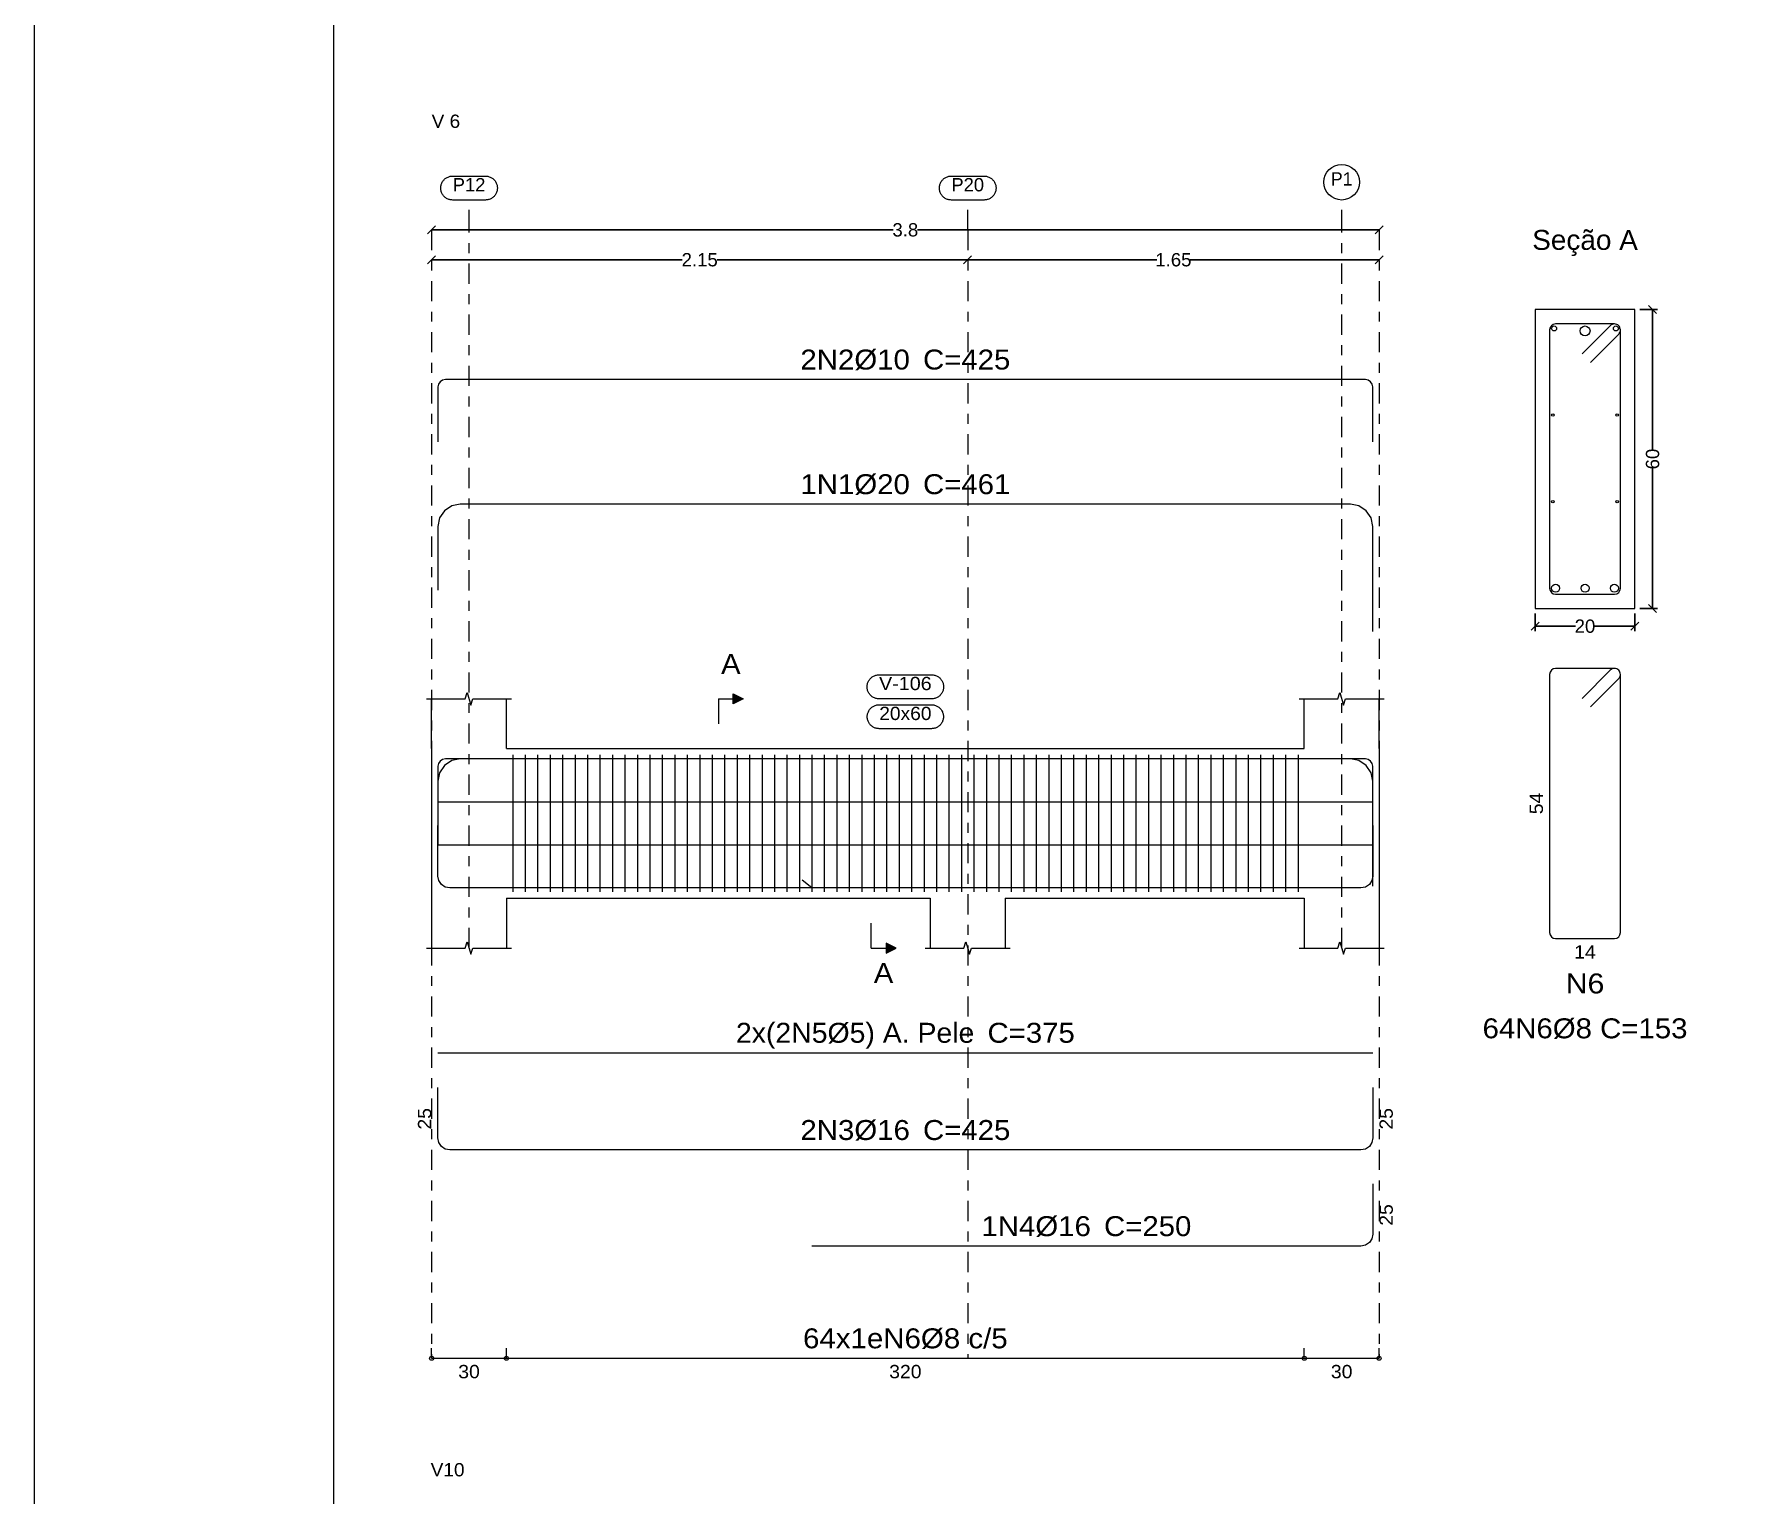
# Model space of a CAD drawing. Header units: millimetres. Extents: x 0 to 84, y 0 to 59.4.
# Drawn here: x 0 to 17.18, y 29.92 to 44.56 of the extents above; entities that cross this region are included whole.
import ezdxf
from ezdxf.enums import TextEntityAlignment as Align

# ---------------------------------------------------------------- set-up
doc = ezdxf.new("R2010")
doc.units = ezdxf.units.MM
doc.linetypes.add('CYPE_RAYAPUNTO', pattern=[0.4125, 0.2025, -0.105, 0, -0.105])
for name, color, linetype, lineweight in [('ARM_LONGITUDINAL_Ø10', 103, 'Continuous', 9), ('ARM_LONGITUDINAL_Ø16', 212, 'Continuous', 9), ('ARM_LONGITUDINAL_Ø20', 30, 'Continuous', 9), ('ARM_LONGITUDINAL_Ø5', 151, 'Continuous', 9), ('ARM_TRANSVERSAL_Ø8', 32, 'Continuous', 9), ('ELE_ARM_TRANS_TXT_EST', 3, 'Continuous', 9), ('ELE_CONT_NOS', 122, 'Continuous', 9), ('ELE_CONT_VIG_CONCRETO', 2, 'Continuous', 9), ('ELE_COT_COMPRIMENTO_PROJETADO', 122, 'Continuous', 0), ('ELE_COT_COT_ANCORAGENS', 3, 'Continuous', 0), ('ELE_COT_COT_EST', 3, 'Continuous', 0), ('ELE_COT_COT_LIN_APOIOS', 2, 'CYPE_RAYAPUNTO', 0), ('ELE_COT_TEXTOS_ESTRIBOS', 122, 'Continuous', 0), ('ELE_REF_COT_LIN_AUX_COTA', 2, 'CYPE_RAYAPUNTO', 9), ('ELE_REF_LINHAS_MARCAS_PLANTA', 3, 'Continuous', 9), ('ELE_REF_MARCAS_PLANTA', 3, 'Continuous', 9), ('ELE_REF_NOME_PORTICO', 3, 'Continuous', 9), ('ELE_REF_REF_NOME', 3, 'Continuous', 9), ('ELE_REF_REF_REFERENCIA', 3, 'Continuous', 9), ('ELE_REF_TEXTO_REF_NOME', 3, 'Continuous', 9), ('ELE_REF_TEXTO_REF_REFERENCIA', 3, 'Continuous', 9), ('POR_ARM_LONG_ARM_TEXTOS', 3, 'Continuous', 9), ('POR_ARM_LONG_TXT_COMP', 3, 'Continuous', 9), ('QUAD_BORDA', 1, 'Continuous', 20), ('QUAD_LIMITES', 2, 'Continuous', 0), ('SEC_CONT_VIG_CONCRETO_CORTE', 2, 'Continuous', 9), ('SEC_COTAS_SEC_DIM_VIGA', 122, 'Continuous', 0), ('SEC_COTAS_TEXTOS_DETALHE_ESTRIBOS', 122, 'Continuous', 0), ('SEC_REF_TXT_NOMES', 3, 'Continuous', 9), ('SEC_REF_TXT_POSICOES_ARM_ESTRIBOS', 1, 'Continuous', 9)]:
    doc.layers.add(name, color=color, linetype=linetype, lineweight=lineweight)
doc.styles.add('CYPETXT', font='arial.ttf', dxfattribs={"height": 0.2})
doc.styles.add('CYPETXT_0.2', font='arial.ttf', dxfattribs={"height": 0.133333})
doc.dimstyles.new('cype_oblique', dxfattribs={"dimtxt": 0.18, "dimasz": 0.18, "dimexe": 0.05, "dimexo": 0.05, "dimgap": 0, "dimtad": 0, "dimdec": 4, "dimzin": 0, "dimdsep": 46, "dimtxsty": 'CYPETXT_0.2', "dimblk": 'OBLIQUE', "dimtsz": 0.04, "dimcen": 0.09, "dimadec": 0, "dimazin": 0, "dimtfac": 1, "dimtdec": 4, "dimtofl": 0, "dimtmove": 2, "dimatfit": 3, "dimfxl": 1, "dimtolj": 1, "dimtzin": 0, "dimarcsym": 0})

# ---------------------------------------------------------------- blocks, each defined once
blk = doc.blocks.new('*D15')
at = {"layer": 'Defpoints', "color": 0, "transparency": 16777216}
for p in [(15.049, 38.803), (16.049, 38.803), (16.049, 38.626)]:
    blk.add_point(p, dxfattribs=at)
at = {"layer": 'SEC_COTAS_SEC_DIM_VIGA', "color": 0, "lineweight": -2, "transparency": 16777216}
for p, q in [((15.009, 38.586), (15.089, 38.666)), ((15.049, 38.753), (15.049, 38.576)), ((16.009, 38.586), (16.089, 38.666)), ((16.049, 38.753), (16.049, 38.576)), ((15.049, 38.626), (15.453, 38.626)), ((16.049, 38.626), (15.646, 38.626))]:
    blk.add_line(p, q, dxfattribs=at)
at = {"layer": 'SEC_COTAS_SEC_DIM_VIGA', "color": 0, "transparency": 16777216, "insert": (15.549, 38.626), "char_height": 0.1333, "attachment_point": 5, "style": 'CYPETXT_0.2'}
blk.add_mtext('\\A1;20', dxfattribs=at)
blk = doc.blocks.new('_Oblique')
at = {"color": 0, "linetype": 'ByBlock', "lineweight": -2}
blk.add_line((-0.5, -0.5), (0.5, 0.5), dxfattribs=at)
blk = doc.blocks.new('*D16')
at = {"layer": 'Defpoints', "color": 0, "transparency": 16777216}
for p in [(16.049, 41.803), (16.227, 41.803), (16.049, 38.803)]:
    blk.add_point(p, dxfattribs=at)
at = {"layer": 'SEC_COTAS_SEC_DIM_VIGA', "color": 0, "lineweight": -2, "transparency": 16777216}
for p, q in [((16.099, 41.803), (16.277, 41.803)), ((16.267, 41.763), (16.187, 41.843)), ((16.227, 41.803), (16.227, 40.399)), ((16.227, 38.803), (16.227, 40.207)), ((16.267, 38.763), (16.187, 38.843)), ((16.099, 38.803), (16.277, 38.803))]:
    blk.add_line(p, q, dxfattribs=at)
at = {"layer": 'SEC_COTAS_SEC_DIM_VIGA', "color": 0, "transparency": 16777216, "insert": (16.227, 40.303), "char_height": 0.1333, "attachment_point": 5, "rotation": 90, "style": 'CYPETXT_0.2'}
blk.add_mtext('\\A1;60', dxfattribs=at)
blk = doc.blocks.new('*D17')
at = {"layer": 'Defpoints', "color": 0, "transparency": 16777216}
for p in [(3.984, 42.301), (3.984, 42.301), (9.359, 42.301)]:
    blk.add_point(p, dxfattribs=at)
at = {"layer": 'ELE_COT_COMPRIMENTO_PROJETADO', "color": 0, "lineweight": -2, "transparency": 16777216}
for p, q in [((3.944, 42.261), (4.024, 42.341)), ((3.984, 42.301), (6.497, 42.301)), ((9.359, 42.301), (6.847, 42.301)), ((9.319, 42.261), (9.399, 42.341))]:
    blk.add_line(p, q, dxfattribs=at)
at = {"layer": 'ELE_COT_COMPRIMENTO_PROJETADO', "color": 0, "transparency": 16777216, "insert": (6.672, 42.301), "char_height": 0.1333, "attachment_point": 5, "style": 'CYPETXT_0.2'}
blk.add_mtext('\\A1;2.15', dxfattribs=at)
blk = doc.blocks.new('*D18')
at = {"layer": 'Defpoints', "color": 0, "transparency": 16777216}
for p in [(9.359, 42.301), (9.359, 42.301), (13.484, 42.301)]:
    blk.add_point(p, dxfattribs=at)
at = {"layer": 'ELE_COT_COMPRIMENTO_PROJETADO', "color": 0, "lineweight": -2, "transparency": 16777216}
for p, q in [((9.319, 42.261), (9.399, 42.341)), ((9.359, 42.301), (11.255, 42.301)), ((13.484, 42.301), (11.589, 42.301)), ((13.444, 42.261), (13.524, 42.341))]:
    blk.add_line(p, q, dxfattribs=at)
at = {"layer": 'ELE_COT_COMPRIMENTO_PROJETADO', "color": 0, "transparency": 16777216, "insert": (11.422, 42.301), "char_height": 0.1333, "attachment_point": 5, "style": 'CYPETXT_0.2'}
blk.add_mtext('\\A1;1.65', dxfattribs=at)
blk = doc.blocks.new('*D19')
at = {"layer": 'Defpoints', "color": 0, "transparency": 16777216}
for p in [(3.984, 42.601), (3.984, 42.601), (13.484, 42.601)]:
    blk.add_point(p, dxfattribs=at)
at = {"layer": 'ELE_COT_COMPRIMENTO_PROJETADO', "color": 0, "lineweight": -2, "transparency": 16777216}
for p, q in [((3.944, 42.561), (4.024, 42.641)), ((13.444, 42.561), (13.524, 42.641)), ((3.984, 42.601), (8.613, 42.601)), ((13.484, 42.601), (8.856, 42.601))]:
    blk.add_line(p, q, dxfattribs=at)
at = {"layer": 'ELE_COT_COMPRIMENTO_PROJETADO', "color": 0, "transparency": 16777216, "insert": (8.734, 42.601), "char_height": 0.1333, "attachment_point": 5, "style": 'CYPETXT_0.2'}
blk.add_mtext('\\A1;3.8', dxfattribs=at)

msp = doc.modelspace()

# ---------------------------------------------------------------- hatches: boundary and pattern name
at = {"layer": 'ELE_REF_LINHAS_MARCAS_PLANTA', "true_color": 0x000000}
for points in [[(7.00949, 37.84876), (7.00949, 37.94876), (7.10949, 37.89876)], [(8.54074, 35.44876), (8.54074, 35.34876), (8.64074, 35.39876)]]:
    msp.add_hatch(color=18, dxfattribs=at).paths.add_polyline_path(points, flags=0)

# ---------------------------------------------------------------- linework, layer by layer
at = {"layer": 'ARM_LONGITUDINAL_Ø10', "color": 18, "true_color": 0x000000}
for points in [[(13.42199, 40.47593), (13.42199, 41.02593), (13.41628, 41.05463), (13.40002, 41.07897), (13.37569, 41.09522), (13.34699, 41.10093), (4.12199, 41.10093), (4.09329, 41.09522), (4.06896, 41.07897), (4.0527, 41.05463), (4.04699, 41.02593), (4.04699, 40.47593)], [(13.42199, 36.67126), (13.42199, 37.22126), (13.41628, 37.24996), (13.40002, 37.2743), (13.37569, 37.29055), (13.34699, 37.29626), (4.12199, 37.29626), (4.09329, 37.29055), (4.06896, 37.2743), (4.0527, 37.24996), (4.04699, 37.22126), (4.04699, 36.67126)]]:
    msp.add_lwpolyline(points, dxfattribs=at)
for centre in [(15.23949, 41.61293), (15.85949, 41.61293)]:
    msp.add_circle(centre, 0.025, dxfattribs=at)
at = {"layer": 'ARM_LONGITUDINAL_Ø16', "color": 18, "true_color": 0x000000}
msp.add_line((7.79699, 36.00126), (7.69938, 36.07935), dxfattribs=at)
for points in [[(13.42199, 36.62626), (13.42199, 36.12126), (13.41286, 36.07534), (13.38684, 36.03641), (13.34791, 36.0104), (13.30199, 36.00126), (4.16699, 36.00126), (4.12107, 36.0104), (4.08214, 36.03641), (4.05613, 36.07534), (4.04699, 36.12126), (4.04699, 36.62626)], [(13.42199, 36.62626), (13.42199, 36.12126), (13.41286, 36.07534), (13.38684, 36.03641), (13.34791, 36.0104), (13.30199, 36.00126), (7.79699, 36.00126)], [(13.42199, 33.99876), (13.42199, 33.49376), (13.41286, 33.44784), (13.38684, 33.40891), (13.34791, 33.3829), (13.30199, 33.37376), (4.16699, 33.37376), (4.12107, 33.3829), (4.08214, 33.40891), (4.05613, 33.44784), (4.04699, 33.49376), (4.04699, 33.99876)], [(13.42199, 33.03446), (13.42199, 32.52946), (13.41286, 32.48354), (13.38684, 32.44461), (13.34791, 32.4186), (13.30199, 32.40946), (7.79699, 32.40946)]]:
    msp.add_lwpolyline(points, dxfattribs=at)
for centre in [(15.25449, 39.00793), (15.54949, 39.00793), (15.84449, 39.00793)]:
    msp.add_circle(centre, 0.04, dxfattribs=at)
at = {"layer": 'ARM_LONGITUDINAL_Ø20', "color": 18, "true_color": 0x000000}
for points in [[(13.42199, 38.57246), (13.42199, 39.62593), (13.40486, 39.71204), (13.35609, 39.78503), (13.2831, 39.83381), (13.19699, 39.85093), (4.27199, 39.85093), (4.18589, 39.83381), (4.11289, 39.78503), (4.06412, 39.71204), (4.04699, 39.62593), (4.04699, 38.98921)], [(13.42199, 36.01779), (13.42199, 37.07126), (13.40486, 37.15737), (13.35609, 37.23036), (13.2831, 37.27914), (13.19699, 37.29626), (4.27199, 37.29626), (4.18589, 37.27914), (4.11289, 37.23036), (4.06412, 37.15737), (4.04699, 37.07126), (4.04699, 36.43454)]]:
    msp.add_lwpolyline(points, dxfattribs=at)
msp.add_circle((15.54949, 41.58793), 0.05, dxfattribs=at)
at = {"layer": 'ARM_LONGITUDINAL_Ø5', "color": 18, "true_color": 0x000000}
for points in [[(4.04699, 36.8646), (13.42199, 36.8646)], [(4.04699, 36.43293), (13.42199, 36.43293)], [(4.04699, 34.34875), (13.42199, 34.34875)]]:
    msp.add_lwpolyline(points, dxfattribs=at)
for centre in [(15.22699, 40.7446), (15.87199, 40.7446), (15.22699, 39.87627), (15.87199, 39.87627)]:
    msp.add_circle(centre, 0.0125, dxfattribs=at)
at = {"layer": 'ARM_TRANSVERSAL_Ø8', "color": 18, "true_color": 0x000000}
for p, q in [((4.79699, 37.33626), (4.79699, 35.96126)), ((4.92199, 37.33626), (4.92199, 35.96126)), ((5.04699, 37.33626), (5.04699, 35.96126)), ((5.17199, 37.33626), (5.17199, 35.96126)), ((5.29699, 37.33626), (5.29699, 35.96126)), ((5.42199, 37.33626), (5.42199, 35.96126)), ((5.54699, 37.33626), (5.54699, 35.96126)), ((5.67199, 37.33626), (5.67199, 35.96126)), ((5.79699, 37.33626), (5.79699, 35.96126)), ((5.92199, 37.33626), (5.92199, 35.96126)), ((6.04699, 37.33626), (6.04699, 35.96126)), ((6.17199, 37.33626), (6.17199, 35.96126)), ((6.29699, 37.33626), (6.29699, 35.96126)), ((6.42199, 37.33626), (6.42199, 35.96126)), ((6.54699, 37.33626), (6.54699, 35.96126)), ((6.67199, 37.33626), (6.67199, 35.96126)), ((6.79699, 37.33626), (6.79699, 35.96126)), ((6.92199, 37.33626), (6.92199, 35.96126)), ((7.04699, 37.33626), (7.04699, 35.96126)), ((7.17199, 37.33626), (7.17199, 35.96126)), ((7.29699, 37.33626), (7.29699, 35.96126)), ((7.42199, 37.33626), (7.42199, 35.96126)), ((7.54699, 37.33626), (7.54699, 35.96126)), ((7.67199, 37.33626), (7.67199, 35.96126)), ((7.79699, 37.33626), (7.79699, 35.96126)), ((7.92199, 37.33626), (7.92199, 35.96126)), ((8.04699, 37.33626), (8.04699, 35.96126)), ((8.17199, 37.33626), (8.17199, 35.96126)), ((8.29699, 37.33626), (8.29699, 35.96126)), ((8.42199, 37.33626), (8.42199, 35.96126)), ((8.54699, 37.33626), (8.54699, 35.96126)), ((8.67199, 37.33626), (8.67199, 35.96126)), ((8.79699, 37.33626), (8.79699, 35.96126)), ((8.92199, 37.33626), (8.92199, 35.96126)), ((9.04699, 37.33626), (9.04699, 35.96126)), ((9.17199, 37.33626), (9.17199, 35.96126)), ((9.29699, 37.33626), (9.29699, 35.96126)), ((9.42199, 37.33626), (9.42199, 35.96126)), ((9.54699, 37.33626), (9.54699, 35.96126)), ((9.67199, 37.33626), (9.67199, 35.96126)), ((9.79699, 37.33626), (9.79699, 35.96126)), ((9.92199, 37.33626), (9.92199, 35.96126)), ((10.04699, 37.33626), (10.04699, 35.96126)), ((10.17199, 37.33626), (10.17199, 35.96126)), ((10.29699, 37.33626), (10.29699, 35.96126)), ((10.42199, 37.33626), (10.42199, 35.96126)), ((10.54699, 37.33626), (10.54699, 35.96126)), ((10.67199, 37.33626), (10.67199, 35.96126)), ((10.79699, 37.33626), (10.79699, 35.96126)), ((10.92199, 37.33626), (10.92199, 35.96126)), ((11.04699, 37.33626), (11.04699, 35.96126)), ((11.17199, 37.33626), (11.17199, 35.96126)), ((11.29699, 37.33626), (11.29699, 35.96126)), ((11.42199, 37.33626), (11.42199, 35.96126)), ((11.54699, 37.33626), (11.54699, 35.96126)), ((11.67199, 37.33626), (11.67199, 35.96126)), ((11.79699, 37.33626), (11.79699, 35.96126)), ((11.92199, 37.33626), (11.92199, 35.96126)), ((12.04699, 37.33626), (12.04699, 35.96126)), ((12.17199, 37.33626), (12.17199, 35.96126)), ((12.29699, 37.33626), (12.29699, 35.96126)), ((12.42199, 37.33626), (12.42199, 35.96126)), ((12.54699, 37.33626), (12.54699, 35.96126)), ((12.67199, 37.33626), (12.67199, 35.96126))]:
    msp.add_line(p, q, dxfattribs=at)
for points in [[(15.60408, 41.27266), (15.88692, 41.55551), (15.89303, 41.56267), (15.89795, 41.57069), (15.90155, 41.57939), (15.90375, 41.58855), (15.90449, 41.59793), (15.90334, 41.60964), (15.89992, 41.62089), (15.89438, 41.63127), (15.88692, 41.64036), (15.87783, 41.64782), (15.86745, 41.65337), (15.8562, 41.65678), (15.84449, 41.65793), (15.25449, 41.65793), (15.23153, 41.65337), (15.21207, 41.64036), (15.19906, 41.62089), (15.19449, 41.59793), (15.19449, 39.00793), (15.19906, 38.98497), (15.21207, 38.96551), (15.23153, 38.9525), (15.25449, 38.94793), (15.84449, 38.94793), (15.86745, 38.9525), (15.88692, 38.96551), (15.89992, 38.98497), (15.90449, 39.00793), (15.90449, 41.59793), (15.90334, 41.60964), (15.89992, 41.62089), (15.89438, 41.63127), (15.88692, 41.64036), (15.87783, 41.64782), (15.86745, 41.65337), (15.8562, 41.65678), (15.84449, 41.65793), (15.83279, 41.65678), (15.82153, 41.65337), (15.81116, 41.64782), (15.80207, 41.64036), (15.51922, 41.35752)], [(15.60408, 37.81833), (15.88692, 38.10117), (15.89303, 38.10833), (15.89795, 38.11636), (15.90155, 38.12506), (15.90375, 38.13421), (15.90449, 38.1436), (15.90334, 38.1553), (15.89992, 38.16656), (15.89438, 38.17693), (15.88692, 38.18603), (15.87783, 38.19349), (15.86745, 38.19903), (15.8562, 38.20245), (15.84449, 38.2036), (15.25449, 38.2036), (15.23153, 38.19903), (15.21207, 38.18603), (15.19906, 38.16656), (15.19449, 38.1436), (15.19449, 35.5536), (15.19906, 35.53064), (15.21207, 35.51117), (15.23153, 35.49817), (15.25449, 35.4936), (15.84449, 35.4936), (15.86745, 35.49817), (15.88692, 35.51117), (15.89992, 35.53064), (15.90449, 35.5536), (15.90449, 38.1436), (15.90334, 38.1553), (15.89992, 38.16656), (15.89438, 38.17693), (15.88692, 38.18603), (15.87783, 38.19349), (15.86745, 38.19903), (15.8562, 38.20245), (15.84449, 38.2036), (15.83279, 38.20245), (15.82153, 38.19903), (15.81116, 38.19349), (15.80207, 38.18603), (15.51922, 37.90318)]]:
    msp.add_lwpolyline(points, dxfattribs=at)
at = {"layer": 'ELE_CONT_NOS', "color": 18, "true_color": 0x000000}
for p, q in [((3.98449, 37.39876), (3.98449, 37.89876)), ((4.73449, 37.39876), (4.73449, 37.89876)), ((12.73449, 37.39876), (12.73449, 37.89876)), ((13.48449, 37.39876), (13.48449, 37.89876)), ((3.98449, 35.89876), (3.98449, 35.39876)), ((4.73449, 35.89876), (4.73449, 35.39876)), ((8.98449, 35.89876), (8.98449, 35.39876)), ((9.73449, 35.89876), (9.73449, 35.39876)), ((12.73449, 35.89876), (12.73449, 35.39876)), ((13.48449, 35.89876), (13.48449, 35.39876))]:
    msp.add_line(p, q, dxfattribs=at)
for points in [[(3.93449, 37.89876), (4.32199, 37.89876), (4.34074, 37.96126), (4.37824, 37.83626), (4.39699, 37.89876), (4.78449, 37.89876)], [(12.68449, 37.89876), (13.07199, 37.89876), (13.09074, 37.96126), (13.12824, 37.83626), (13.14699, 37.89876), (13.53449, 37.89876)], [(3.98449, 37.39876), (3.98449, 35.89876)], [(8.98449, 37.39876), (9.73449, 37.39876)], [(13.48449, 37.39876), (13.48449, 35.89876)], [(3.93449, 35.39876), (4.32199, 35.39876), (4.34074, 35.46126), (4.37824, 35.33626), (4.39699, 35.39876), (4.78449, 35.39876)], [(8.93449, 35.39876), (9.32199, 35.39876), (9.34074, 35.46126), (9.37824, 35.33626), (9.39699, 35.39876), (9.78449, 35.39876)], [(12.68449, 35.39876), (13.07199, 35.39876), (13.09074, 35.46126), (13.12824, 35.33626), (13.14699, 35.39876), (13.53449, 35.39876)]]:
    msp.add_lwpolyline(points, dxfattribs=at)
at = {"layer": 'ELE_CONT_VIG_CONCRETO', "color": 18, "true_color": 0x000000}
for p, q in [((4.73449, 37.39876), (8.98449, 37.39876)), ((9.73449, 37.39876), (12.73449, 37.39876)), ((4.73449, 35.89876), (8.98449, 35.89876)), ((9.73449, 35.89876), (12.73449, 35.89876))]:
    msp.add_line(p, q, dxfattribs=at)
at = {"layer": 'ELE_COT_COT_EST', "color": 18, "true_color": 0x000000}
for p, q in [((3.98449, 31.28446), (3.98449, 31.38446)), ((4.73449, 31.28446), (4.73449, 31.38446)), ((12.73449, 31.28446), (12.73449, 31.38446))]:
    msp.add_line(p, q, dxfattribs=at)
for points in [[(3.98449, 31.28446), (4.73449, 31.28446), (4.73449, 31.38446)], [(4.73449, 31.28446), (12.73449, 31.28446), (12.73449, 31.38446)], [(12.73449, 31.28446), (13.48449, 31.28446), (13.48449, 31.38446)]]:
    msp.add_lwpolyline(points, dxfattribs=at)
for centre in [(3.98449, 31.28446), (4.73449, 31.28446), (4.73449, 31.28446), (12.73449, 31.28446), (12.73449, 31.28446), (13.48449, 31.28446)]:
    msp.add_circle(centre, 0.02, dxfattribs=at)
at = {"layer": 'ELE_COT_COT_LIN_APOIOS', "color": 18, "true_color": 0x000000}
for p, q in [((3.98449, 42.60093), (3.98449, 31.28446)), ((3.98449, 42.60093), (3.98449, 31.28446)), ((9.35949, 42.60093), (9.35949, 31.28446)), ((13.48449, 42.60093), (13.48449, 31.28446)), ((13.48449, 42.60093), (13.48449, 31.28446))]:
    msp.add_line(p, q, dxfattribs=at)
at = {"layer": 'ELE_REF_COT_LIN_AUX_COTA', "color": 18, "true_color": 0x000000}
for p, q in [((4.35949, 42.60093), (4.35949, 42.90093)), ((9.35949, 42.60093), (9.35949, 42.90093)), ((13.10949, 42.60093), (13.10949, 42.90093)), ((4.35949, 35.39876), (4.35949, 42.60093)), ((13.10949, 35.39876), (13.10949, 42.60093))]:
    msp.add_line(p, q, dxfattribs=at)
at = {"layer": 'ELE_REF_LINHAS_MARCAS_PLANTA', "color": 18, "true_color": 0x000000}
for p, q in [((6.85949, 37.89876), (6.85949, 37.64876)), ((6.85949, 37.89876), (7.00949, 37.89876)), ((8.39074, 35.39876), (8.39074, 35.64876)), ((8.39074, 35.39876), (8.54074, 35.39876))]:
    msp.add_line(p, q, dxfattribs=at)
for points in [[(7.00949, 37.84876), (7.00949, 37.94876), (7.10949, 37.89876)], [(8.54074, 35.44876), (8.54074, 35.34876), (8.64074, 35.39876)]]:
    msp.add_lwpolyline(points, close=True, dxfattribs=at)
at = {"layer": 'ELE_REF_REF_NOME', "color": 18, "true_color": 0x000000}
for points in [[(8.99849, 38.13876), (9.00651, 38.13849), (9.01449, 38.13769), (9.02239, 38.13636), (9.03019, 38.1345), (9.03785, 38.13212), (9.04534, 38.12924), (9.05261, 38.12586), (9.05965, 38.12201), (9.06641, 38.1177), (9.07286, 38.11294), (9.07899, 38.10776), (9.08475, 38.10219), (9.09013, 38.09624), (9.0951, 38.08994), (9.09964, 38.08333), (9.10373, 38.07643), (9.10734, 38.06927), (9.11047, 38.06189), (9.1131, 38.05432), (9.11522, 38.04658), (9.11682, 38.03872), (9.11789, 38.03077), (9.11842, 38.02277), (9.11842, 38.01475), (9.11789, 38.00675), (9.11682, 37.9988), (9.11522, 37.99094), (9.1131, 37.98321), (9.11047, 37.97563), (9.10734, 37.96825), (9.10373, 37.96109), (9.09964, 37.95419), (9.0951, 37.94758), (9.09013, 37.94129), (9.08475, 37.93534), (9.07899, 37.92976), (9.07286, 37.92459), (9.06641, 37.91983), (9.05965, 37.91551), (9.05261, 37.91166), (9.04534, 37.90828), (9.03785, 37.9054), (9.03019, 37.90303), (9.02239, 37.90117), (9.01449, 37.89983), (9.00651, 37.89903), (8.99849, 37.89876), (8.47049, 37.89876), (8.46248, 37.89903), (8.4545, 37.89983), (8.44659, 37.90117), (8.43879, 37.90303), (8.43113, 37.9054), (8.42364, 37.90828), (8.41637, 37.91166), (8.40934, 37.91551), (8.40258, 37.91983), (8.39612, 37.92459), (8.39, 37.92976), (8.38423, 37.93534), (8.37885, 37.94129), (8.37388, 37.94758), (8.36934, 37.95419), (8.36526, 37.96109), (8.36164, 37.96825), (8.35851, 37.97563), (8.35588, 37.98321), (8.35376, 37.99094), (8.35216, 37.9988), (8.35109, 38.00675), (8.35056, 38.01475), (8.35056, 38.02277), (8.35109, 38.03077), (8.35216, 38.03872), (8.35376, 38.04658), (8.35588, 38.05432), (8.35851, 38.06189), (8.36164, 38.06927), (8.36526, 38.07643), (8.36934, 38.08333), (8.37388, 38.08994), (8.37885, 38.09624), (8.38423, 38.10219), (8.39, 38.10776), (8.39612, 38.11294), (8.40258, 38.1177), (8.40934, 38.12201), (8.41637, 38.12586), (8.42364, 38.12924), (8.43113, 38.13212), (8.43879, 38.1345), (8.44659, 38.13636), (8.4545, 38.13769), (8.46248, 38.13849), (8.47049, 38.13876), (8.99849, 38.13876)], [(8.99649, 37.83876), (9.00451, 37.83849), (9.01249, 37.83769), (9.02039, 37.83636), (9.02819, 37.8345), (9.03585, 37.83212), (9.04334, 37.82924), (9.05061, 37.82586), (9.05765, 37.82201), (9.06441, 37.8177), (9.07086, 37.81294), (9.07699, 37.80776), (9.08275, 37.80219), (9.08813, 37.79624), (9.0931, 37.78994), (9.09764, 37.78333), (9.10173, 37.77643), (9.10534, 37.76927), (9.10847, 37.76189), (9.1111, 37.75432), (9.11322, 37.74658), (9.11482, 37.73872), (9.11589, 37.73077), (9.11642, 37.72277), (9.11642, 37.71475), (9.11589, 37.70675), (9.11482, 37.6988), (9.11322, 37.69094), (9.1111, 37.68321), (9.10847, 37.67563), (9.10534, 37.66825), (9.10173, 37.66109), (9.09764, 37.65419), (9.0931, 37.64758), (9.08813, 37.64129), (9.08275, 37.63534), (9.07699, 37.62976), (9.07086, 37.62459), (9.06441, 37.61983), (9.05765, 37.61551), (9.05061, 37.61166), (9.04334, 37.60828), (9.03585, 37.6054), (9.02819, 37.60303), (9.02039, 37.60117), (9.01249, 37.59983), (9.00451, 37.59903), (8.99649, 37.59876), (8.47249, 37.59876), (8.46448, 37.59903), (8.4565, 37.59983), (8.44859, 37.60117), (8.44079, 37.60303), (8.43313, 37.6054), (8.42564, 37.60828), (8.41837, 37.61166), (8.41134, 37.61551), (8.40458, 37.61983), (8.39812, 37.62459), (8.392, 37.62976), (8.38623, 37.63534), (8.38085, 37.64129), (8.37588, 37.64758), (8.37134, 37.65419), (8.36726, 37.66109), (8.36364, 37.66825), (8.36051, 37.67563), (8.35788, 37.68321), (8.35576, 37.69094), (8.35416, 37.6988), (8.35309, 37.70675), (8.35256, 37.71475), (8.35256, 37.72277), (8.35309, 37.73077), (8.35416, 37.73872), (8.35576, 37.74658), (8.35788, 37.75432), (8.36051, 37.76189), (8.36364, 37.76927), (8.36726, 37.77643), (8.37134, 37.78333), (8.37588, 37.78994), (8.38085, 37.79624), (8.38623, 37.80219), (8.392, 37.80776), (8.39812, 37.81294), (8.40458, 37.8177), (8.41134, 37.82201), (8.41837, 37.82586), (8.42564, 37.82924), (8.43313, 37.83212), (8.44079, 37.8345), (8.44859, 37.83636), (8.4565, 37.83769), (8.46448, 37.83849), (8.47249, 37.83876), (8.99649, 37.83876)]]:
    msp.add_lwpolyline(points, close=True, dxfattribs=at)
at = {"layer": 'ELE_REF_REF_REFERENCIA', "color": 18, "true_color": 0x000000}
for points in [[(4.52349, 43.14093), (4.53151, 43.14066), (4.53949, 43.13986), (4.54739, 43.13853), (4.55519, 43.13667), (4.56285, 43.13429), (4.57034, 43.13141), (4.57761, 43.12804), (4.58465, 43.12418), (4.59141, 43.11987), (4.59786, 43.11511), (4.60399, 43.10993), (4.60975, 43.10436), (4.61513, 43.09841), (4.6201, 43.09211), (4.62464, 43.0855), (4.62873, 43.0786), (4.63234, 43.07144), (4.63547, 43.06406), (4.6381, 43.05649), (4.64022, 43.04875), (4.64182, 43.04089), (4.64289, 43.03294), (4.64342, 43.02494), (4.64342, 43.01692), (4.64289, 43.00892), (4.64182, 43.00097), (4.64022, 42.99311), (4.6381, 42.98538), (4.63547, 42.9778), (4.63234, 42.97042), (4.62873, 42.96326), (4.62464, 42.95636), (4.6201, 42.94975), (4.61513, 42.94346), (4.60975, 42.93751), (4.60399, 42.93193), (4.59786, 42.92676), (4.59141, 42.922), (4.58465, 42.91768), (4.57761, 42.91383), (4.57034, 42.91045), (4.56285, 42.90757), (4.55519, 42.9052), (4.54739, 42.90334), (4.53949, 42.902), (4.53151, 42.9012), (4.52349, 42.90093), (4.19549, 42.90093), (4.18748, 42.9012), (4.1795, 42.902), (4.17159, 42.90334), (4.16379, 42.9052), (4.15613, 42.90757), (4.14864, 42.91045), (4.14137, 42.91383), (4.13434, 42.91768), (4.12758, 42.922), (4.12112, 42.92676), (4.115, 42.93193), (4.10923, 42.93751), (4.10385, 42.94346), (4.09888, 42.94975), (4.09434, 42.95636), (4.09026, 42.96326), (4.08664, 42.97042), (4.08351, 42.9778), (4.08088, 42.98538), (4.07876, 42.99311), (4.07716, 43.00097), (4.07609, 43.00892), (4.07556, 43.01692), (4.07556, 43.02494), (4.07609, 43.03294), (4.07716, 43.04089), (4.07876, 43.04875), (4.08088, 43.05649), (4.08351, 43.06406), (4.08664, 43.07144), (4.09026, 43.0786), (4.09434, 43.0855), (4.09888, 43.09211), (4.10385, 43.09841), (4.10923, 43.10436), (4.115, 43.10993), (4.12112, 43.11511), (4.12758, 43.11987), (4.13434, 43.12418), (4.14137, 43.12804), (4.14864, 43.13141), (4.15613, 43.13429), (4.16379, 43.13667), (4.17159, 43.13853), (4.1795, 43.13986), (4.18748, 43.14066), (4.19549, 43.14093), (4.52349, 43.14093)], [(9.52349, 43.14093), (9.53151, 43.14066), (9.53949, 43.13986), (9.54739, 43.13853), (9.55519, 43.13667), (9.56285, 43.13429), (9.57034, 43.13141), (9.57761, 43.12804), (9.58465, 43.12418), (9.59141, 43.11987), (9.59786, 43.11511), (9.60399, 43.10993), (9.60975, 43.10436), (9.61513, 43.09841), (9.6201, 43.09211), (9.62464, 43.0855), (9.62873, 43.0786), (9.63234, 43.07144), (9.63547, 43.06406), (9.6381, 43.05649), (9.64022, 43.04875), (9.64182, 43.04089), (9.64289, 43.03294), (9.64342, 43.02494), (9.64342, 43.01692), (9.64289, 43.00892), (9.64182, 43.00097), (9.64022, 42.99311), (9.6381, 42.98538), (9.63547, 42.9778), (9.63234, 42.97042), (9.62873, 42.96326), (9.62464, 42.95636), (9.6201, 42.94975), (9.61513, 42.94346), (9.60975, 42.93751), (9.60399, 42.93193), (9.59786, 42.92676), (9.59141, 42.922), (9.58465, 42.91768), (9.57761, 42.91383), (9.57034, 42.91045), (9.56285, 42.90757), (9.55519, 42.9052), (9.54739, 42.90334), (9.53949, 42.902), (9.53151, 42.9012), (9.52349, 42.90093), (9.19549, 42.90093), (9.18748, 42.9012), (9.1795, 42.902), (9.17159, 42.90334), (9.16379, 42.9052), (9.15613, 42.90757), (9.14864, 42.91045), (9.14137, 42.91383), (9.13434, 42.91768), (9.12758, 42.922), (9.12112, 42.92676), (9.115, 42.93193), (9.10923, 42.93751), (9.10385, 42.94346), (9.09888, 42.94975), (9.09434, 42.95636), (9.09026, 42.96326), (9.08664, 42.97042), (9.08351, 42.9778), (9.08088, 42.98538), (9.07876, 42.99311), (9.07716, 43.00097), (9.07609, 43.00892), (9.07556, 43.01692), (9.07556, 43.02494), (9.07609, 43.03294), (9.07716, 43.04089), (9.07876, 43.04875), (9.08088, 43.05649), (9.08351, 43.06406), (9.08664, 43.07144), (9.09026, 43.0786), (9.09434, 43.0855), (9.09888, 43.09211), (9.10385, 43.09841), (9.10923, 43.10436), (9.115, 43.10993), (9.12112, 43.11511), (9.12758, 43.11987), (9.13434, 43.12418), (9.14137, 43.12804), (9.14864, 43.13141), (9.15613, 43.13429), (9.16379, 43.13667), (9.17159, 43.13853), (9.1795, 43.13986), (9.18748, 43.14066), (9.19549, 43.14093), (9.52349, 43.14093)]]:
    msp.add_lwpolyline(points, close=True, dxfattribs=at)
msp.add_circle((13.10949, 43.07933), 0.17839, dxfattribs=at)
at = {"layer": 'QUAD_BORDA', "color": 18, "true_color": 0x000000}
msp.add_lwpolyline([(3, 3), (81, 3), (81, 56.4), (3, 56.4), (3, 3)], close=True, dxfattribs=at)
at = {"layer": 'QUAD_LIMITES', "color": 18, "true_color": 0x000000}
msp.add_lwpolyline([(0, 0), (84, 0), (84, 59.4), (0, 59.4), (0, 0)], close=True, dxfattribs=at)
at = {"layer": 'SEC_CONT_VIG_CONCRETO_CORTE', "color": 18, "true_color": 0x000000}
msp.add_lwpolyline([(16.04949, 41.80293), (15.04949, 41.80293), (15.04949, 38.80293), (16.04949, 38.80293), (16.04949, 41.80293)], close=True, dxfattribs=at)

# ---------------------------------------------------------------- texts
at = {"layer": 'ELE_ARM_TRANS_TXT_EST', "color": 18, "true_color": 0x000000, "style": 'CYPETXT', "width": 1.056929}
msp.add_text('64x1eN6%%c8 c/5', height=0.2, dxfattribs=at).set_placement((7.70849, 31.38446), (9.76049, 31.38446), align=Align.FIT)
at = {"layer": 'ELE_COT_COT_ANCORAGENS', "color": 18, "true_color": 0x000000, "style": 'CYPETXT', "width": 1.042546}
for p, p2 in [((3.98032, 33.57826), (3.98032, 33.79426)), ((13.62199, 33.57826), (13.62199, 33.79426)), ((13.62199, 32.61396), (13.62199, 32.82996))]:
    msp.add_text('25', height=0.133333, rotation=90, dxfattribs=at).set_placement(p, p2, align=Align.FIT)
at = {"layer": 'ELE_COT_TEXTOS_ESTRIBOS', "color": 18, "true_color": 0x000000, "style": 'CYPETXT', "width": 1.042546}
for s, p, p2 in [('30', (4.25149, 31.08446), (4.46749, 31.08446)), ('320', (8.57249, 31.08446), (8.89649, 31.08446)), ('30', (13.00149, 31.08446), (13.21749, 31.08446))]:
    msp.add_text(s, height=0.133333, dxfattribs=at).set_placement(p, p2, align=Align.FIT)
at = {"layer": 'ELE_REF_MARCAS_PLANTA', "color": 18, "true_color": 0x000000, "style": 'CYPETXT', "width": 1.044083}
for p, p2 in [((6.88699, 38.14876), (7.08199, 38.14876)), ((8.41824, 35.04876), (8.61324, 35.04876))]:
    msp.add_text('A', height=0.2, dxfattribs=at).set_placement(p, p2, align=Align.FIT)
at = {"layer": 'ELE_REF_NOME_PORTICO', "color": 18, "true_color": 0x000000, "style": 'CYPETXT'}
for s, width, p, p2 in [('V 6', 1.022957, (3.98449, 43.62439), (4.27049, 43.62439)), ('V10', 1.025878, (3.97463, 30.1002), (4.31463, 30.1002))]:
    msp.add_text(s, height=0.133333, dxfattribs=dict(at, width=width)).set_placement(p, p2, align=Align.FIT)
at = {"layer": 'ELE_REF_TEXTO_REF_NOME', "color": 18, "true_color": 0x000000, "style": 'CYPETXT'}
for s, width, p, p2 in [('V-106', 1.06228, (8.47049, 37.98543), (8.99849, 37.98543)), ('20x60', 1.032505, (8.47249, 37.68543), (8.99649, 37.68543))]:
    msp.add_text(s, height=0.133333, dxfattribs=dict(at, width=width)).set_placement(p, p2, align=Align.FIT)
at = {"layer": 'ELE_REF_TEXTO_REF_REFERENCIA', "color": 18, "true_color": 0x000000, "style": 'CYPETXT'}
for s, width, p, p2 in [('P1', 0.965629, (12.99949, 43.04599), (13.21949, 43.04599)), ('P12', 0.989671, (4.19549, 42.9876), (4.52349, 42.9876)), ('P20', 0.989671, (9.19549, 42.9876), (9.52349, 42.9876))]:
    msp.add_text(s, height=0.133333, dxfattribs=dict(at, width=width)).set_placement(p, p2, align=Align.FIT)
at = {"layer": 'POR_ARM_LONG_ARM_TEXTOS', "color": 18, "true_color": 0x000000, "style": 'CYPETXT'}
for s, width, p, p2 in [('2N2%%c10', 1.055105, (7.68199, 41.20093), (8.77999, 41.20093)), ('1N1%%c20', 1.055105, (7.68199, 39.95093), (8.77999, 39.95093)), ('2x(2N5%%c5) A. Pele', 1.019667, (7.03549, 34.44875), (9.42649, 34.44875)), ('2N3%%c16', 1.055105, (7.68199, 33.47376), (8.77999, 33.47376)), ('1N4%%c16', 1.055105, (9.49699, 32.50946), (10.59499, 32.50946))]:
    msp.add_text(s, height=0.2, dxfattribs=dict(at, width=width)).set_placement(p, p2, align=Align.FIT)
at = {"layer": 'POR_ARM_LONG_TXT_COMP', "color": 18, "true_color": 0x000000, "style": 'CYPETXT', "width": 1.053117}
for s, p, p2 in [(' C=425', (8.82999, 41.20093), (9.78699, 41.20093)), (' C=461', (8.82999, 39.95093), (9.78699, 39.95093)), (' C=375', (9.47649, 34.44875), (10.43349, 34.44875)), (' C=425', (8.82999, 33.47376), (9.78699, 33.47376)), (' C=250', (10.64499, 32.50946), (11.60199, 32.50946))]:
    msp.add_text(s, height=0.2, dxfattribs=at).set_placement(p, p2, align=Align.FIT)
at = {"layer": 'SEC_COTAS_TEXTOS_DETALHE_ESTRIBOS', "color": 18, "true_color": 0x000000, "style": 'CYPETXT', "width": 1.042546}
msp.add_text('54', height=0.133333, rotation=90, dxfattribs=at).set_placement((15.12782, 36.7406), (15.12782, 36.9566), align=Align.FIT)
msp.add_text('14', height=0.133333, dxfattribs=at).set_placement((15.44149, 35.2936), (15.65749, 35.2936), align=Align.FIT)
at = {"layer": 'SEC_REF_TXT_NOMES', "color": 18, "true_color": 0x000000, "style": 'CYPETXT', "width": 1.002256}
msp.add_text('Seção A', height=0.2, dxfattribs=at).set_placement((15.01999, 42.40093), (16.07899, 42.40093), align=Align.FIT)
at = {"layer": 'SEC_REF_TXT_POSICOES_ARM_ESTRIBOS', "color": 18, "true_color": 0x000000, "style": 'CYPETXT'}
for s, width, p, p2 in [('N6', 1.083541, (15.35599, 34.9436), (15.74299, 34.9436)), ('64N6%%c8 C=153', 1.054178, (14.52199, 34.4936), (16.57699, 34.4936))]:
    msp.add_text(s, height=0.2, dxfattribs=dict(at, width=width)).set_placement(p, p2, align=Align.FIT)

# ---------------------------------------------------------------- dimensions: what is measured, and where the dimension line sits
at = {"layer": 'ELE_COT_COMPRIMENTO_PROJETADO', "color": 18, "true_color": 0x000000}
for p1, p2, text, picture, middle in [((13.48449, 42.60093), (3.98449, 42.60093), '3.8', '*D19', (8.73449, 42.60093)), ((9.35949, 42.30093), (3.98449, 42.30093), '2.15', '*D17', (6.67199, 42.30093)), ((13.48449, 42.30093), (9.35949, 42.30093), '1.65', '*D18', (11.42199, 42.30093))]:
    dim = msp.add_aligned_dim(p1=p1, p2=p2, distance=0, text=text, dimstyle='cype_oblique', override={"dimexe": 0, "dimexo": 0}, dxfattribs=at)
    dim.commit()
    dim.dimension.update_dxf_attribs({"geometry": picture, "text_midpoint": middle})
at = {"layer": 'SEC_COTAS_SEC_DIM_VIGA', "color": 18, "true_color": 0x000000}
for p1, p2, text, picture, middle in [((16.04949, 38.80293), (16.04949, 41.80293), '60', '*D16', (16.22682, 40.30293)), ((15.04949, 38.80293), (16.04949, 38.80293), '20', '*D15', (15.54949, 38.6256))]:
    dim = msp.add_aligned_dim(p1=p1, p2=p2, distance=-0.17733, text=text, dimstyle='cype_oblique', dxfattribs=at)
    dim.commit()
    dim.dimension.update_dxf_attribs({"geometry": picture, "text_midpoint": middle})

doc.saveas('drawing.dxf')
